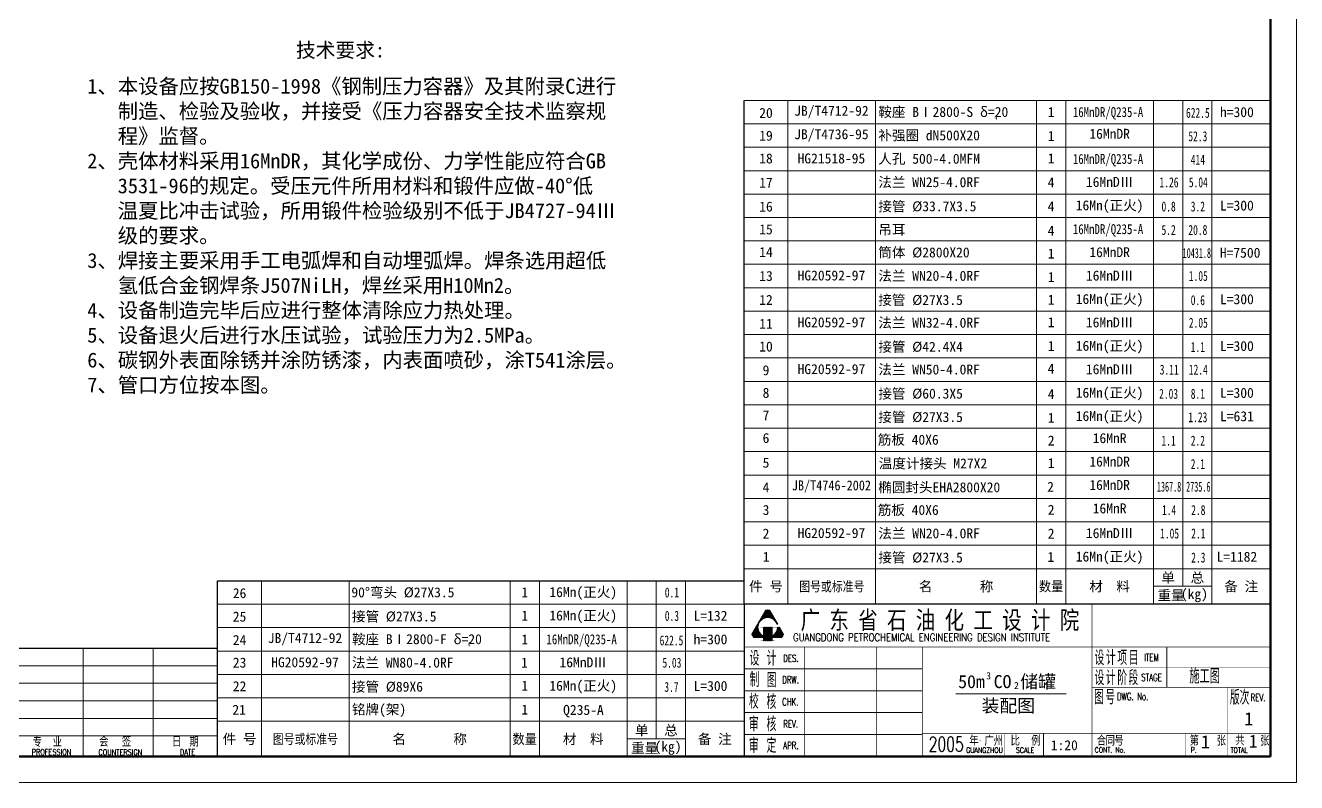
# Model space of a CAD drawing. Header units: inches. Extents: x 5345 to 24396, y -4627 to 8845.
# Drawn here: x 14173 to 24396, y -4627 to 1458 of the extents above; entities that cross this region are included whole.
import ezdxf
from ezdxf.enums import TextEntityAlignment as Align

# ---------------------------------------------------------------- set-up
doc = ezdxf.new("R2010")
doc.units = ezdxf.units.IN
doc.header["$MEASUREMENT"] = 0
for name, color, linetype, lineweight in [('GSHTK', 7, 'Continuous', 50), ('剖面线', 4, 'Continuous', 13), ('标注、引线', 3, 'Continuous', 15)]:
    doc.layers.add(name, color=color, linetype=linetype, lineweight=lineweight)
doc.styles.add('HZ', font='txt', dxfattribs={"width": 0.8, "bigfont": 'hztxt'})
doc.styles.add('STYLE1', font='', dxfattribs={"height": 40})
doc.styles.add('TKFSD', font='mon', dxfattribs={"width": 0.7, "bigfont": 'fsd'})
doc.styles.add('TKGSH', font='romand', dxfattribs={"bigfont": 'gsh'})
doc.styles.add('样式 2', font='')
doc.styles.get('STYLE1').set_extended_font_data('SimSun')
doc.styles.get('样式 2').set_extended_font_data('FangSong_GB2312')

msp = doc.modelspace()

# ---------------------------------------------------------------- linework, layer by layer
for p, q in [((19952.81318, -2907.8415), (19952.81318, 855.3585)), ((19952.81318, -3190.0815), (19952.81318, -2907.8415)), ((15719.21318, -4134.45654), (15719.21318, -3005.49654)), ((15719.21318, -3005.49654), (19952.81318, -3005.49654)), ((19952.81318, -3190.0815), (19952.81318, -4416.69654)), ((19952.81318, -3190.0815), (24186.41318, -3190.0815)), ((12426.41318, -3546.45654), (15719.21318, -3546.45654)), ((15719.21318, -4134.45654), (15719.21318, -3546.45654)), ((15719.21318, -4416.69654), (15719.21318, -4134.45654)), ((15719.21318, -4416.69654), (15719.21318, -4134.45654))]:
    msp.add_line(p, q)
at = {"layer": 'GSHTK'}
for p, q in [((24186.41318, -4416.69654), (24186.41318, 8635.22346)), ((24186.41318, -3190.0815), (24186.41318, -2907.8415)), ((5870.21318, -4416.69654), (24186.41318, -4416.69654))]:
    msp.add_line(p, q, dxfattribs=at)
at = {"layer": '标注、引线'}
for p, q in [((24396.41318, -4626.69654), (24396.41318, 8845.22346)), ((19952.81318, 855.3585), (24186.41318, 855.3585)), ((20305.61318, -2907.8415), (20305.61318, 855.3585)), ((21011.21318, -2907.8415), (21011.21318, 855.3585)), ((22304.81318, -2907.8415), (22304.81318, 855.3585)), ((22540.01318, -2907.8415), (22540.01318, 855.3585)), ((23245.61318, -2907.8415), (23245.61318, 855.3585)), ((23480.81318, -2907.8415), (23480.81318, 855.3585)), ((23716.01318, -2907.8415), (23716.01318, 855.3585)), ((19952.81318, 667.1985), (24186.41318, 667.1985)), ((19952.81318, 479.0385), (24186.41318, 479.0385)), ((19952.81318, 290.8785), (24186.41318, 290.8785)), ((19952.81318, 102.7185), (24186.41318, 102.7185)), ((19952.81318, -85.4415), (24186.41318, -85.4415)), ((19952.81318, -273.6015), (24186.41318, -273.6015)), ((19952.81318, -461.7615), (24186.41318, -461.7615)), ((19952.81318, -649.9215), (24186.41318, -649.9215)), ((19952.81318, -838.0815), (24186.41318, -838.0815)), ((19952.81318, -1026.2415), (24186.41318, -1026.2415)), ((19952.81318, -1214.4015), (24186.41318, -1214.4015)), ((19952.81318, -1402.5615), (24186.41318, -1402.5615)), ((19952.81318, -1590.7215), (24186.41318, -1590.7215)), ((19952.81318, -1778.8815), (24186.41318, -1778.8815)), ((19952.81318, -1967.0415), (24186.41318, -1967.0415)), ((19952.81318, -2155.2015), (24186.41318, -2155.2015)), ((19952.81318, -2343.3615), (24186.41318, -2343.3615)), ((19952.81318, -2531.5215), (24186.41318, -2531.5215)), ((19952.81318, -2719.6815), (24186.41318, -2719.6815)), ((19952.81318, -2907.8415), (24186.41318, -2907.8415)), ((19952.81318, -2907.8415), (24186.41318, -2907.8415)), ((20305.61318, -3190.0815), (20305.61318, -2907.8415)), ((21011.21318, -3190.0815), (21011.21318, -2907.8415)), ((22304.81318, -3190.0815), (22304.81318, -2907.8415)), ((22540.01318, -3190.0815), (22540.01318, -2907.8415)), ((23245.61318, -3190.0815), (23245.61318, -2907.8415)), ((23480.81318, -3048.9615), (23480.81318, -2907.8415)), ((23716.01318, -3190.0815), (23716.01318, -2907.8415)), ((16072.01318, -4134.45654), (16072.01318, -3005.49654)), ((16777.61318, -4134.45654), (16777.61318, -3005.49654)), ((18071.21318, -4134.45654), (18071.21318, -3005.49654)), ((18306.41318, -4134.45654), (18306.41318, -3005.49654)), ((19012.01318, -4134.45654), (19012.01318, -3005.49654)), ((19247.21318, -4134.45654), (19247.21318, -3005.49654)), ((19482.41318, -4134.45654), (19482.41318, -3005.49654)), ((23245.61318, -3048.9615), (23716.01318, -3048.9615)), ((15719.21318, -3193.65654), (19952.81318, -3193.65654)), ((20127.31998, -3240.65616), (20015.40928, -3434.33726)), ((20072.59019, -3335.37566), (20161.48511, -3246.48074)), ((20079.74089, -3323.00012), (20159.56496, -3243.17605)), ((20086.89159, -3310.62457), (20157.02786, -3240.4883)), ((20094.0423, -3298.24903), (20152.20862, -3240.0827)), ((20099.15613, -3314.03456), (20163.40526, -3249.78543)), ((20101.193, -3285.87349), (20147.22633, -3239.84015)), ((20108.3437, -3273.49794), (20142.06423, -3239.77741)), ((20110.93938, -3307.47616), (20165.32541, -3253.09013)), ((20115.4944, -3261.1224), (20136.70158, -3239.91522)), ((20119.37763, -3304.26275), (20167.24556, -3256.39482)), ((20122.6451, -3248.74685), (20131.11228, -3240.27967)), ((20126.48683, -3302.3784), (20169.16571, -3259.69951)), ((20132.80308, -3301.28698), (20171.08586, -3263.00421)), ((20138.5662, -3300.74871), (20173.00601, -3266.3089)), ((20143.90844, -3300.63131), (20174.92616, -3269.61359)), ((20223.25093, -3352.78345), (20158.06698, -3240.59793)), ((20036.83668, -3397.25339), (20065.37983, -3368.71024)), ((20043.98738, -3384.87784), (20066.47124, -3362.39398)), ((20051.13808, -3372.5023), (20068.3556, -3355.28478)), ((20058.28879, -3360.12675), (20071.56901, -3346.84653)), ((20065.43949, -3347.75121), (20078.12741, -3335.06329)), ((20148.912, -3300.85259), (20176.84631, -3272.91829)), ((20153.632, -3301.35743), (20178.76646, -3276.22298)), ((20158.10749, -3302.10679), (20180.68661, -3279.52767)), ((20162.36716, -3303.07196), (20182.60676, -3282.83237)), ((20166.43279, -3304.23118), (20184.5269, -3286.13706)), ((20170.32116, -3305.56765), (20186.44705, -3289.44175)), ((20174.04548, -3307.06817), (20188.3672, -3292.74645)), ((20177.61619, -3308.7223), (20190.28735, -3296.05114)), ((20181.04159, -3310.52174), (20192.2075, -3299.35583)), ((20184.32826, -3312.45992), (20194.12765, -3302.66053)), ((20187.48135, -3314.53167), (20196.0478, -3305.96522)), ((20190.50481, -3316.73306), (20197.96795, -3309.26991)), ((20193.40154, -3319.06116), (20199.8881, -3312.57461)), ((20196.1735, -3321.51404), (20201.80825, -3315.8793)), ((20198.82177, -3324.09062), (20203.7284, -3319.18399)), ((20201.34659, -3326.79064), (20205.64855, -3322.48869)), ((20203.74737, -3329.61471), (20207.5687, -3325.79338)), ((20206.02267, -3332.56425), (20209.48884, -3329.09807)), ((20208.17014, -3335.64162), (20211.40899, -3332.40277)), ((20210.18647, -3338.85013), (20213.32914, -3335.70746)), ((20212.06721, -3342.19423), (20215.24929, -3339.01215)), ((20213.80666, -3345.67963), (20217.16944, -3342.31685)), ((20215.39755, -3349.31358), (20219.08959, -3345.62154)), ((20216.71776, -3352.78345), (20223.25093, -3352.78345)), ((20217.15252, -3352.78345), (20221.00974, -3348.92623)), ((20222.37736, -3352.78345), (20222.92989, -3352.23092)), ((15719.21318, -3381.81654), (19952.81318, -3381.81654)), ((20015.38458, -3434.38002), (20064.94544, -3384.81915)), ((20017.04134, -3437.9481), (20065.45028, -3389.53916)), ((20018.75135, -3441.46292), (20066.19964, -3394.01464)), ((20020.54241, -3444.89671), (20067.1648, -3398.27432)), ((20022.4124, -3448.25156), (20068.32403, -3402.33994)), ((20022.53528, -3422.00447), (20064.72415, -3379.8156)), ((20024.35949, -3451.52931), (20069.66049, -3406.22831)), ((20026.38208, -3454.73157), (20071.16101, -3409.95264)), ((20028.47879, -3457.8597), (20072.81515, -3413.52335)), ((20029.68598, -3409.62893), (20064.84156, -3374.47335)), ((20030.64843, -3460.9149), (20074.61459, -3416.94875)), ((20031.03828, -3461.44585), (20108.18331, -3461.44585)), ((20035.34232, -3461.44585), (20076.55277, -3420.23541)), ((20040.56717, -3461.44585), (20078.62452, -3423.3885)), ((20045.79201, -3461.44585), (20080.8259, -3426.41196)), ((20051.01685, -3461.44585), (20083.15401, -3429.30869)), ((20056.24169, -3461.44585), (20085.60689, -3432.08066)), ((20061.46654, -3461.44585), (20088.18346, -3434.72893)), ((20066.69138, -3461.44585), (20090.88349, -3437.25374)), ((20071.91622, -3461.44585), (20093.70755, -3439.65452)), ((20077.14106, -3461.44585), (20096.6571, -3441.92982)), ((20082.36591, -3461.44585), (20099.73447, -3444.07729)), ((20087.59075, -3461.44585), (20102.94298, -3446.09362)), ((20092.81559, -3461.44585), (20106.28708, -3447.97437)), ((20098.04044, -3461.44585), (20177.72724, -3381.75904)), ((20103.26528, -3461.44585), (20177.72724, -3386.98389)), ((20108.18331, -3409.50424), (20138.82512, -3378.86243)), ((20108.18331, -3414.72908), (20144.04996, -3378.86243)), ((20108.18331, -3383.38003), (20112.70091, -3378.86243)), ((20108.18331, -3378.86243), (20108.18331, -3448.94757)), ((20108.18331, -3393.82971), (20123.15059, -3378.86243)), ((20108.18331, -3388.60487), (20117.92575, -3378.86243)), ((20108.18331, -3399.05455), (20128.37543, -3378.86243)), ((20108.18331, -3404.2794), (20133.60028, -3378.86243)), ((20108.18331, -3419.95393), (20149.2748, -3378.86243)), ((20108.18331, -3425.17877), (20154.49965, -3378.86243)), ((20108.18331, -3430.40361), (20159.72449, -3378.86243)), ((20108.18331, -3435.62845), (20164.94933, -3378.86243)), ((20108.18331, -3440.8533), (20170.17417, -3378.86243)), ((20108.18331, -3446.07814), (20175.39902, -3378.86243)), ((20108.18331, -3461.75267), (20177.72724, -3392.20873)), ((20108.18331, -3466.97751), (20177.72724, -3397.43357)), ((20108.18331, -3472.20235), (20177.72724, -3402.65841)), ((20108.18331, -3477.42719), (20177.72724, -3407.88326)), ((20108.18331, -3482.65204), (20177.72724, -3413.1081)), ((20108.18331, -3461.44585), (20108.18331, -3487.52483)), ((20108.53536, -3487.52483), (20177.72724, -3418.33294)), ((20113.7602, -3487.52483), (20177.72724, -3423.55778)), ((20118.98504, -3487.52483), (20177.72724, -3428.78263)), ((20124.20988, -3487.52483), (20177.72724, -3434.00747)), ((20129.43473, -3487.52483), (20177.72724, -3439.23231)), ((20134.65957, -3487.52483), (20177.72724, -3444.45716)), ((20139.88441, -3487.52483), (20179.22485, -3448.1844)), ((20145.10925, -3487.52483), (20244.05153, -3388.58255)), ((20150.3341, -3487.52483), (20245.97168, -3391.88724)), ((20155.55894, -3487.52483), (20177.72724, -3465.35653)), ((20160.78378, -3487.52483), (20177.72724, -3470.58137)), ((20166.00863, -3487.52483), (20177.72724, -3475.80621)), ((20177.72724, -3378.86243), (20177.72724, -3448.94757)), ((20177.72724, -3461.44585), (20177.72724, -3487.52483)), ((20177.72724, -3461.44585), (20254.87227, -3461.44585)), ((20181.63792, -3461.44585), (20247.89183, -3395.19194)), ((20186.86276, -3461.44585), (20249.81198, -3398.49663)), ((20192.0876, -3461.44585), (20251.73213, -3401.80132)), ((20197.31244, -3461.44585), (20253.65228, -3405.10602)), ((20202.53729, -3461.44585), (20255.57243, -3408.41071)), ((20207.76213, -3461.44585), (20257.49258, -3411.7154)), ((20212.27724, -3415.132), (20242.13138, -3385.27786)), ((20212.98697, -3461.44585), (20259.41273, -3415.0201)), ((20216.42252, -3405.76187), (20240.21123, -3381.97316)), ((20218.21181, -3461.44585), (20261.33287, -3418.32479)), ((20218.76652, -3398.19304), (20238.09713, -3378.86243)), ((20220.15104, -3391.58367), (20232.87228, -3378.86243)), ((20220.90076, -3385.60911), (20227.64744, -3378.86243)), ((20221.18237, -3380.10266), (20222.4226, -3378.86243)), ((20223.43666, -3461.44585), (20263.25302, -3421.62948)), ((20228.6615, -3461.44585), (20265.17317, -3424.93418)), ((20233.88634, -3461.44585), (20267.09332, -3428.23887)), ((20270.5592, -3434.20386), (20238.40378, -3378.86243)), ((20239.11118, -3461.44585), (20269.01347, -3431.54356)), ((20244.33603, -3461.44585), (20269.75135, -3436.03053)), ((20249.56087, -3461.44585), (20264.46812, -3446.5386)), ((20254.78571, -3461.44585), (20255.11315, -3461.11842)), ((14637.29318, -4416.69654), (14637.29318, -3546.45654)), ((15201.77318, -4416.69654), (15201.77318, -3546.45654)), ((15719.21318, -3569.97654), (19952.81318, -3569.97654)), ((20171.23347, -3487.52483), (20177.72724, -3481.03105)), ((20176.45831, -3487.52483), (20177.72724, -3486.2559)), ((23353.2407, -3861.24822), (23353.2407, -3537.2367)), ((12426.41318, -3687.57654), (15719.21318, -3687.57654)), ((15719.21318, -3758.13654), (19952.81318, -3758.13654)), ((19951.11974, -3713.12867), (21386.0279, -3713.12867)), ((12426.41318, -3828.69654), (15719.21318, -3828.69654)), ((12426.41318, -3969.81654), (15719.21318, -3969.81654)), ((15719.21318, -3946.29654), (19952.81318, -3946.29654)), ((19951.11974, -3889.02064), (21386.0279, -3889.02064)), ((21654.97378, -3912.33115), (22544.45282, -3912.33115)), ((19951.11974, -4064.9126), (21386.0279, -4064.9126)), ((12426.41318, -4110.93654), (15719.21318, -4110.93654)), ((15719.21318, -4134.45654), (19952.81318, -4134.45654)), ((15719.21318, -4134.45654), (19952.81318, -4134.45654)), ((16072.01318, -4416.69654), (16072.01318, -4134.45654)), ((16777.61318, -4416.69654), (16777.61318, -4134.45654)), ((18071.21318, -4416.69654), (18071.21318, -4134.45654)), ((18306.41318, -4416.69654), (18306.41318, -4134.45654)), ((19012.01318, -4416.69654), (19012.01318, -4134.45654)), ((19247.21318, -4275.57654), (19247.21318, -4134.45654)), ((19482.41318, -4416.69654), (19482.41318, -4134.45654)), ((12426.41318, -4252.05654), (15719.21318, -4252.05654)), ((19012.01318, -4275.57654), (19482.41318, -4275.57654)), ((19951.11974, -4240.80457), (21386.0279, -4240.80457)), ((22360.04108, -4416.69654), (22360.04108, -4231.5471)), ((5345.21318, -4626.69654), (24396.41318, -4626.69654))]:
    msp.add_line(p, q, dxfattribs=at)
for points, const_width in [([(22751.50502, -3190.0815), (22751.50502, -4416.69654)], 4.704), ([(20085.49063, -3378.86243), (20238.40378, -3378.86243)], 2.6079), ([(19951.11974, -3537.2367), (24186.41318, -3537.2367)], 4.704), ([(20085.49063, -3487.52483), (20146.01426, -3487.52483)], 2.6079), ([(20200.41992, -3487.52483), (20139.89629, -3487.52483)], 2.6079), ([(20437.13702, -3537.2367), (20437.13702, -4416.69654)], 4.704), ([(21015.72902, -3537.2367), (21015.72902, -4416.69654)], 4.704), ([(21386.0279, -3537.2367), (21386.0279, -4416.69654)], 4.704), ([(22751.50502, -3699.24246), (24186.41318, -3699.24246)], 4.704), ([(22751.50502, -3861.24822), (24186.41318, -3861.24822)], 4.704), ([(23843.32026, -3861.24822), (23843.32026, -4231.5471)], 4.704), ([(21386.0279, -4231.5471), (24186.41318, -4231.5471)], 4.704), ([(22049.83853, -4231.5471), (22049.83853, -4416.69654)], 4.704), ([(23500.67992, -4231.5471), (23500.67992, -4416.69654)], 4.704), ([(23843.32026, -4231.5471), (23843.32026, -4416.69654)], 4.704)]:
    msp.add_lwpolyline(points, dxfattribs=dict(at, const_width=const_width))
at = {"layer": '标注、引线', "const_width": 3.528}
msp.add_lwpolyline([(21848.86275, -4289.04047, 1), (21852.39075, -4289.04047, 1)], format="xyb", close=True, dxfattribs=at)
at = {"layer": '标注、引线'}
for radius, start, end in [(139.08787, 83.762579351, 96.454436843), (78.23693, 19.471220634, 243.612200039), (139.08787, 203.506139702, 216.423573721), (78.23693, 296.387799961, 0), (139.08787, 323.576426279, 336.553770808)]:
    msp.add_arc((20142.95527, -3378.86243), radius, start, end, dxfattribs=at)

# ---------------------------------------------------------------- texts
at = {"layer": '剖面线', "insert": (14670.54026, 1029.41007), "char_height": 120, "width": 4619.114415, "attachment_point": 1, "style": '样式 2'}
msp.add_mtext('\\pt240,480,8267.45;1、本设备应按GB150-1998《钢制压力容器》及其附录C进行\\P   制造、检验及验收，并接受《压力容器安全技术监察规\\P   程》监督。\\P\\pt8267.45;2、壳体材料采用16MnDR，其化学成份、力学性能应符合GB\\P   3531-96的规定。受压元件所用材料和锻件应做-40%%d低\\P   温夏比冲击试验，所用锻件检验级别不低于JB4727-94Ⅲ\\P   级的要求。\\P\\pt6720,7200,7560,8267.45;3、焊接主要采用手工电弧焊和自动埋弧焊。焊条选用超低\\P   氢低合金钢焊条J507NiLH，焊丝采用H10Mn2。\\P4、设备制造完毕后应进行整体清除应力热处理。\\P5、设备退火后进行水压试验，试验压力为2.5MPa。\\P6、碳钢外表面除锈并涂防锈漆，内表面喷砂，涂T541涂层。\\P7、管口方位按本图。', dxfattribs=at)
at = {"layer": '标注、引线'}
for s, height, style, p in [('技术要求:', 116.509355, '样式 2', (16348.76523, 1201.18934)), ('鞍座 BⅠ2800-S δ=20', 80, 'STYLE1', (21032.65115, 722.84236)), ('补强圈 dN500X20', 80, 'STYLE1', (21032.65115, 534.68236)), ('人孔 500-4.0MFM', 80, 'STYLE1', (21032.65115, 346.52236)), ('法兰 WN25-4.0RF', 80, 'STYLE1', (21032.65115, 158.36236)), ('接管 %%C33.7X3.5', 80, 'STYLE1', (21032.75895, -35.46881)), ('吊耳', 80, 'STYLE1', (21032.75895, -223.62881)), ('筒体 %%C2800X20', 80, 'STYLE1', (21032.65115, -406.11764)), ('法兰 WN20-4.0RF', 80, 'STYLE1', (21032.65115, -594.27764)), ('接管 %%C27X3.5', 80, 'STYLE1', (21032.75895, -788.10881)), ('法兰 WN32-4.0RF', 80, 'STYLE1', (21032.65115, -970.59764)), ('接管 %%C42.4X4', 80, 'STYLE1', (21032.75895, -1164.42881)), ('法兰 WN50-4.0RF', 80, 'STYLE1', (21032.65115, -1346.91764)), ('接管 %%C60.3X5', 80, 'STYLE1', (21032.75895, -1540.74881)), ('接管 %%C27X3.5', 80, 'STYLE1', (21032.75895, -1728.90881)), ('筋板 40X6', 80, 'STYLE1', (21028.13097, -1911.37094)), ('温度计接头 M27X2', 80, 'STYLE1', (21036.08757, -2102.11697)), ('椭圆封头EHA2800X20', 80, 'STYLE1', (21032.23779, -2293.56815)), ('筋板 40X6', 80, 'STYLE1', (21028.13097, -2475.85094)), ('法兰 WN20-4.0RF', 80, 'STYLE1', (21032.65115, -2664.03764)), ('接管 %%C27X3.5', 80, 'STYLE1', (21032.75895, -2857.86881)), ('90%%D弯头 %%c27X3.5', 80, 'STYLE1', (16794.53097, -3137.98598)), ('接管 %%C27X3.5', 80, 'STYLE1', (16799.15895, -3331.84385)), ('广', 164.64, 'TKGSH', (20407.59263, -3408.85433)), ('东', 164.64, 'TKGSH', (20639.21941, -3408.85433)), ('省', 164.64, 'TKGSH', (20870.84619, -3408.85433)), ('石', 164.64, 'TKGSH', (21102.47298, -3408.85433)), ('油', 164.64, 'TKGSH', (21334.09976, -3408.85433)), ('化', 164.64, 'TKGSH', (21565.72654, -3408.85433)), ('工', 164.64, 'TKGSH', (21797.35333, -3408.85433)), ('设', 164.64, 'TKGSH', (22028.98011, -3408.85433)), ('计', 164.64, 'TKGSH', (22260.6069, -3408.85433)), ('院', 164.64, 'TKGSH', (22492.23368, -3408.85433)), ('鞍座 BⅠ2800-F δ=20', 80, 'STYLE1', (16799.05115, -3514.33268)), ('法兰 WN80-4.0RF', 80, 'STYLE1', (16799.05115, -3702.49268)), ('50m CO 储罐', 105, 'STYLE1', (21674.78151, -3867.83214)), ('3', 57.75, 'STYLE1', (21900.33405, -3797.33963)), ('接管 %%C89X6', 80, 'STYLE1', (16799.15895, -3896.32385)), ('2', 57.75, 'STYLE1', (22123.26708, -3875.99816)), ('铭牌(架)', 80, 'STYLE1', (16799.05115, -4078.81268)), ('装配图', 105, 'STYLE1', (21863.09084, -4060.94376)), ('1', 105, 'STYLE1', (23976.15708, -4166.47149)), ('1', 105, 'STYLE1', (23627.8003, -4351.32768)), ('1', 105, 'STYLE1', (24012.20199, -4346.86063))]:
    msp.add_text(s, height=height, dxfattribs=dict(at, style=style)).set_placement(p)
at = {"layer": '标注、引线', "style": 'STYLE1'}
for s, p in [('JB/T4712-92', (20655.31566, 765.62188)), ('h=300', (23916.56407, 762.60229)), ('JB/T4736-95', (20655.31566, 577.46188)), ('HG21518-95', (20655.31566, 389.30188)), ('L=300', (23916.56407, 9.96229)), ('H=7500', (23942.47929, -369.23488)), ('HG20592-97', (20655.31566, -551.49812)), ('L=300', (23916.56407, -742.67771)), ('HG20592-97', (20655.31566, -927.81812)), ('L=300', (23916.56407, -1118.99771)), ('HG20592-97', (20655.31566, -1304.13812)), ('L=300', (23916.56407, -1495.31771)), ('L=631', (23916.56407, -1683.47771)), ('HG20592-97', (20655.31566, -2621.25812)), ('L=1182', (23916.56407, -2812.43771)), ('单', (23363.21318, -2978.4015)), ('总', (23598.41318, -2978.4015)), ('件 号', (20129.21318, -3048.9615)), ('名       称', (21658.01318, -3048.9615)), ('材  料', (22892.81318, -3048.9615)), ('(kg)', (23574.89318, -3119.5215)), ('备 注', (23951.21318, -3048.9615)), ('重量', (23386.73318, -3119.5215)), ('L=132', (19682.96407, -3286.41275)), ('JB/T4712-92', (16421.71566, -3471.55316)), ('h=300', (19682.96407, -3474.57275)), ('HG20592-97', (16421.71566, -3659.71316)), ('L=300', (19682.96407, -3850.89275)), ('单', (19129.61318, -4205.01654)), ('总', (19364.81318, -4205.01654)), ('件 号', (15895.61318, -4275.57654)), ('名       称', (17424.41318, -4275.57654)), ('材  料', (18659.21318, -4275.57654)), ('(kg)', (19341.29318, -4346.13654)), ('备 注', (19717.61318, -4275.57654)), ('重量', (19153.13318, -4346.13654))]:
    msp.add_text(s, height=80, dxfattribs=at).set_placement(p, align=Align.MIDDLE)
for s, p in [('20', (20129.21318, 715.11047)), ('1', (22422.41318, 721.71986)), ('16MnDR', (22892.81318, 547.32825)), ('19', (20129.21318, 532.19884)), ('1', (22422.41318, 529.67246)), ('18', (20129.21318, 349.28721)), ('1', (22422.41318, 349.28721)), ('17', (20129.21318, 154.51782)), ('4', (22422.41318, 157.23986)), ('16MnDⅢ', (22892.81318, 160.42851)), ('16', (20129.21318, -37.52953)), ('4', (22422.41318, -34.80754)), ('16Mn(正火)', (22892.81318, -27.73149)), ('15', (20129.21318, -220.44116)), ('4', (22422.41318, -230.55913)), ('14', (20129.21318, -403.35279)), ('1', (22422.41318, -415.01493)), ('16MnDR', (22892.81318, -404.05149)), ('13', (20129.21318, -595.40014)), ('1', (22422.41318, -603.17493)), ('16MnDⅢ', (22892.81318, -592.21149)), ('12', (20129.21318, -787.44754)), ('1', (22422.41318, -786.08651)), ('16Mn(正火)', (22892.81318, -780.37149)), ('11', (20129.21318, -979.49493)), ('1', (22422.41318, -966.97889)), ('16MnDⅢ', (22892.81318, -968.53149)), ('10', (20129.21318, -1162.40651)), ('1', (22422.41318, -1158.04839)), ('16Mn(正火)', (22892.81318, -1156.69149)), ('9', (20129.21318, -1353.04842)), ('4', (22422.41318, -1339.55457)), ('16MnDⅢ', (22892.81318, -1344.85149)), ('8', (20129.21318, -1534.55455)), ('4', (22422.41318, -1545.11803)), ('16Mn(正火)', (22892.81318, -1533.01149)), ('16Mn(正火)', (22892.81318, -1721.17149)), ('7', (20129.21318, -1716.06059)), ('1', (22422.41318, -1735.23293)), ('6', (20129.21318, -1897.56667)), ('2', (22422.41318, -1917.99107)), ('16MnR', (22892.81318, -1898.75175)), ('5', (20129.21318, -2095.93889)), ('1', (22422.41318, -2099.49711)), ('16MnDR', (22892.81318, -2086.91175)), ('4', (20129.21318, -2294.31107)), ('2', (22417.83029, -2289.86324)), ('16MnDR', (22892.81318, -2275.07175)), ('3', (20129.21318, -2475.81711)), ('2', (22422.41318, -2474.87177)), ('16MnR', (22892.81318, -2463.23175)), ('2', (20129.21318, -2665.75631)), ('2', (22422.41318, -2665.75631)), ('16MnDⅢ', (22892.81318, -2661.97149)), ('16Mn(正火)', (22892.81318, -2850.13149)), ('1', (20130.56072, -2852.36451)), ('1', (22419.96445, -2852.98748)), ('26', (15895.61318, -3144.60611)), ('1', (18188.81318, -3137.00681)), ('16Mn(正火)', (18659.21318, -3135.94653)), ('25', (15895.61318, -3332.76611)), ('1', (18188.81318, -3325.16681)), ('16Mn(正火)', (18659.21318, -3324.10653)), ('24', (15895.61318, -3520.92611)), ('1', (18188.81318, -3516.05135)), ('23', (15895.61318, -3702.43215)), ('1', (18186.36445, -3703.28252)), ('16MnDⅢ', (18659.21318, -3700.42653)), ('22', (15895.61318, -3892.37135)), ('1', (18188.81318, -3887.88783)), ('16Mn(正火)', (18659.21318, -3888.58653)), ('21', (15892.0832, -4081.8991)), ('1', (18188.81318, -4079.93518)), ('Q235-A', (18661.04972, -4082.68277)), ('1:20', (22528.40768, -4366.63751))]:
    msp.add_text(s, height=80, dxfattribs=at).set_placement(p, align=Align.CENTER)
for s, height, width, p in [('4', 40, 0.7, (21977.62603, 699.48119)), ('16MnDR/Q235-A', 80, 0.8, (22880.03376, 721.83926)), ('622.5', 80, 0.7, (23602.41328, 715.6607)), ('52.3', 80, 0.7, (23602.41328, 527.5007)), ('16MnDR/Q235-A', 80, 0.8, (22880.03376, 345.51926)), ('414', 80, 0.7, (23602.41328, 339.3407)), ('1.26', 80, 0.7, (23370.55727, 157.57252)), ('5.04', 80, 0.7, (23606.16618, 157.57252)), ('0.8', 80, 0.7, (23367.21328, -36.9793)), ('3.2', 80, 0.7, (23602.41328, -36.9793)), ('16MnDR/Q235-A', 80, 0.8, (22880.03376, -218.96074)), ('5.2', 80, 0.7, (23367.21328, -225.1393)), ('20.8', 80, 0.7, (23602.41328, -225.1393)), ('10431.8', 80, 0.5, (23594.02045, -410.95285)), ('1.05', 80, 0.7, (23606.16618, -595.06748)), ('0.6', 80, 0.7, (23602.41328, -789.6193)), ('2.05', 80, 0.7, (23606.16618, -971.38748)), ('1.1', 80, 0.7, (23602.41328, -1165.9393)), ('3.11', 80, 0.7, (23372.02784, -1347.70748)), ('12.4', 80, 0.7, (23606.16618, -1347.70748)), ('2.03', 80, 0.7, (23367.21328, -1542.2593)), ('8.1', 80, 0.7, (23602.41328, -1542.2593)), ('1.23', 80, 0.7, (23602.41328, -1730.4193)), ('2.2', 80, 0.7, (23602.41328, -1918.5793)), ('1.1', 80, 0.7, (23367.21328, -1918.5793)), ('2.1', 80, 0.7, (23602.41328, -2106.7393)), ('1367.8', 80, 0.6, (23370.96618, -2288.50748)), ('2735.6', 80, 0.6, (23606.16618, -2288.50748)), ('1.4', 80, 0.7, (23370.96618, -2476.66748)), ('2.8', 80, 0.7, (23606.16618, -2476.66748)), ('1.05', 80, 0.7, (23375.35989, -2664.82748)), ('2.1', 80, 0.7, (23606.16618, -2664.82748)), ('2.3', 80, 0.7, (23606.16618, -2858.21905)), ('0.1', 80, 0.7, (19372.56618, -3138.80252)), ('0.3', 80, 0.7, (19372.56618, -3326.96252)), ('16MnDR/Q235-A', 80, 0.8, (18646.43376, -3515.33578)), ('622.5', 80, 0.7, (19368.99249, -3524.12361)), ('4', 40, 0.7, (17740.74897, -3535.22286)), ('5.03', 80, 0.7, (19372.56618, -3703.28252)), ('3.7', 80, 0.7, (19368.81328, -3897.83434))]:
    msp.add_text(s, height=height, dxfattribs=dict(at, width=width)).set_placement(p, align=Align.CENTER)
for s, width, p in [('JB/T4746-2002', 0.9, (20655.31566, -2244.93812)), ('图号或标准号', 0.8, (20658.41318, -3048.9615)), ('数量', 0.9, (22422.41318, -3048.9615)), ('图号或标准号', 0.8, (16424.81318, -4275.57654)), ('数量', 0.9, (18188.81318, -4275.57654))]:
    msp.add_text(s, height=80, dxfattribs=dict(at, width=width)).set_placement(p, align=Align.MIDDLE)
at = {"layer": '标注、引线'}
for s, height, style, width, p in [('GUANGDONG PETROCHEMICAL ENGINEERING DESIGN INSTITUTE', 62.5895424, 'TKGSH', 0.8, (20347.29127, -3491.69563)), ('设', 117.6, 'TKFSD', 0.7, (19997.53319, -3686.83712)), ('计', 117.6, 'TKFSD', 0.7, (20134.76304, -3687.30851)), ('设', 117.6, 'TKFSD', 0.7, (22771.95816, -3682.64895)), ('计', 117.6, 'TKFSD', 0.7, (22863.55127, -3682.64895)), ('项', 117.6, 'TKFSD', 0.7, (22954.99887, -3682.64895)), ('目', 117.6, 'TKFSD', 0.7, (23047.56698, -3682.64895)), ('DES.', 58.8, 'TKGSH', 0.7, (20267.6831, -3657.72277)), ('ITEM', 58.8, 'TKGSH', 0.7, (23170.4133, -3651.05023)), ('制', 117.6, 'TKFSD', 0.7, (19997.53319, -3858.97898)), ('图', 117.6, 'TKFSD', 0.7, (20134.76304, -3862.309)), ('DRW.', 58.8, 'TKGSH', 0.7, (20259.69151, -3829.7256)), ('设', 117.6, 'TKFSD', 0.7, (22771.98151, -3843.45876)), ('计', 117.6, 'TKFSD', 0.7, (22862.39384, -3843.45876)), ('阶', 117.6, 'TKFSD', 0.7, (22955.10063, -3843.45876)), ('段', 117.6, 'TKFSD', 0.7, (23045.00728, -3843.45876)), ('STAGE', 58.8, 'TKGSH', 0.7, (23147.22336, -3810.90638)), ('施工图', 117.6, 'HZ', 0.7, (23533.31091, -3830.75393)), ('图', 117.6, 'TKFSD', 0.7, (22768.1202, -3997.88037)), ('号', 117.6, 'TKFSD', 0.7, (22858.45772, -3997.88037)), ('版次', 117.6, 'TKFSD', 0.7, (23860.08776, -4001.01157)), ('校', 117.6, 'TKFSD', 0.7, (19992.66676, -4034.04207)), ('核', 117.6, 'TKFSD', 0.7, (20134.06784, -4036.57174)), ('CHK.', 58.8, 'TKGSH', 0.7, (20259.69151, -4007.31585)), ('DWG. No.', 58.8, 'TKGSH', 0.7, (22951.7867, -3964.29156)), ('REV.', 58.8, 'TKGSH', 0.7, (24026.59155, -3971.51409)), ('审', 117.6, 'TKFSD', 0.7, (19992.66676, -4215.79897)), ('核', 117.6, 'TKFSD', 0.7, (20134.06784, -4215.06704)), ('REV.', 58.8, 'TKGSH', 0.7, (20267.6831, -4185.39278)), ('专    业', 82.32, 'TKFSD', 0.7, (14231.98583, -4341.15476)), ('会     签', 82.32, 'TKFSD', 0.7, (14766.6244, -4337.91102)), ('日   期', 82.32, 'TKFSD', 0.7, (15352.65265, -4338.52765)), ('审', 117.6, 'TKFSD', 0.7, (19992.66676, -4388.28315)), ('定', 117.6, 'TKFSD', 0.7, (20134.06784, -4387.55122)), ('2005', 117.6, 'HZ', 0.7, (21437.38612, -4376.31669)), ('年', 82.32, 'TKFSD', 0.7, (21764.15088, -4330.95241)), ('广州', 82.32, 'TKFSD', 0.7, (21885.76092, -4332.38871)), ('比', 82.32, 'TKFSD', 0.7, (22096.60603, -4330.63598)), ('例', 82.32, 'TKFSD', 0.7, (22262.49058, -4330.63598)), ('合', 82.32, 'TKFSD', 0.7, (22790.38821, -4330.58893)), ('同', 82.32, 'TKFSD', 0.7, (22860.94821, -4330.58893)), ('号', 82.32, 'TKFSD', 0.7, (22931.50821, -4330.58893)), ('第', 82.32, 'TKFSD', 0.7, (23536.17165, -4330.58893)), ('张', 82.32, 'TKFSD', 0.7, (23754.03976, -4330.58893)), ('共', 82.32, 'TKFSD', 0.7, (23903.49708, -4328.10691)), ('张', 82.32, 'TKFSD', 0.7, (24102.94104, -4330.58893)), ('PROFESSION', 47.04, 'TKGSH', 0.7, (14223.82713, -4405.54391)), ('COUNTERSIGN', 47.04, 'TKGSH', 0.7, (14760.40961, -4407.25138)), ('DATE', 47.04, 'TKGSH', 0.7, (15415.87107, -4405.4785)), ('APR.', 58.8, 'TKGSH', 0.7, (20267.6831, -4357.2215)), ('GUANGZHOU', 42.336, 'TKGSH', 0.7, (21739.1127, -4387.21079)), ('SCALE', 42.336, 'TKGSH', 0.7, (22140.11467, -4387.53247)), ('CONT. No.', 42.336, 'TKGSH', 0.7, (22772.96838, -4385.81805)), ('P.', 42.336, 'TKGSH', 0.7, (23545.37274, -4385.81805)), ('TOTAL', 42.336, 'TKGSH', 0.7, (23864.9706, -4386.677))]:
    msp.add_text(s, height=height, dxfattribs=dict(at, style=style, width=width)).set_placement(p)

doc.saveas('drawing.dxf')
